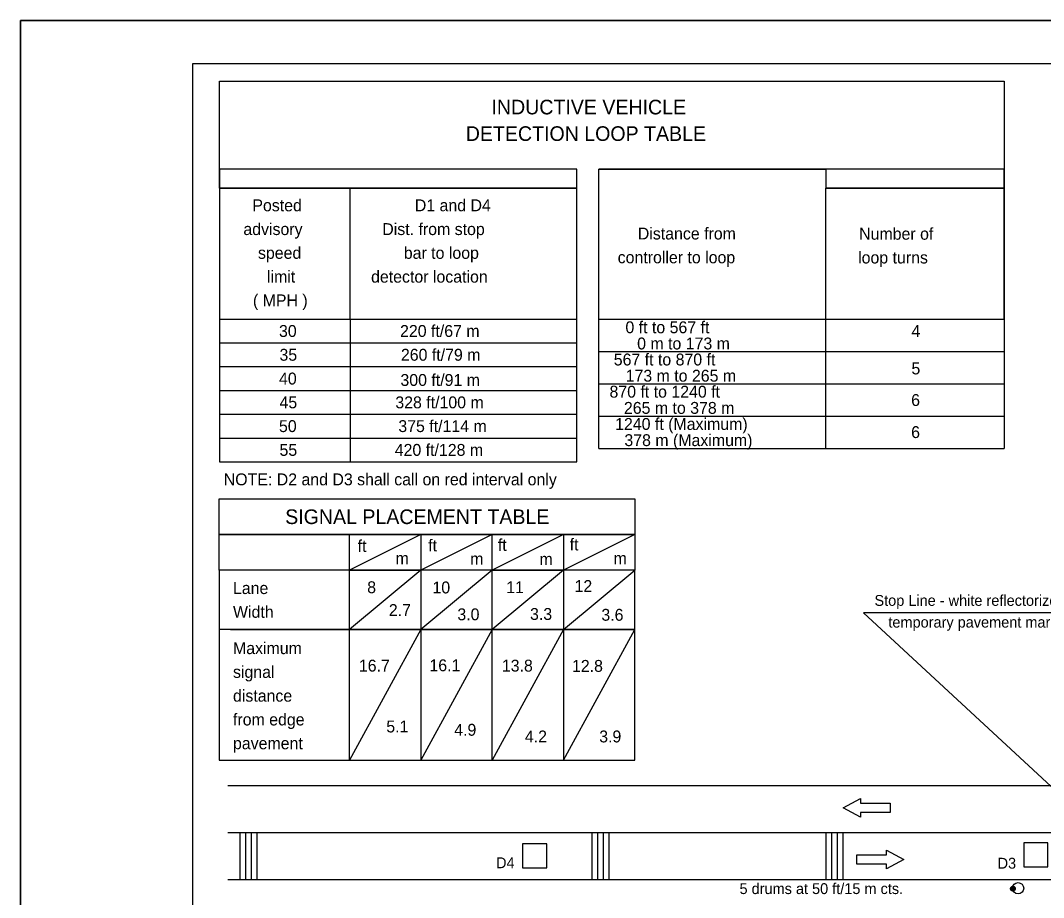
# Model space of a CAD drawing. Extents: x 1577055 to 1577735, y 1509071 to 1509511.
# Drawn here: x 1577055 to 1577292.5, y 1509307.9 to 1509511.5 of the extents above; entities that cross this region are included whole.
import ezdxf

# ---------------------------------------------------------------- set-up
doc = ezdxf.new("R2010")
doc.units = 0
for name, color, linetype in [('Alignment_EX_20 Centerline', 7, 'Continuous'), ('Design_PR_Roadway Dimensions', 7, 'Continuous'), ('Level 48', 7, 'Continuous'), ('Lighting_EX_Above Ground Items', 7, 'Continuous'), ('Sheets_50 Reference Boundary', 7, 'Continuous'), ('Sheets_General Details', 7, 'Continuous'), ('Sheets_Printer Plotting Border', 7, 'Continuous'), ('Stage_Construction Traffic Control', 7, 'Continuous'), ('Topo_EOP', 7, 'Continuous')]:
    doc.layers.add(name, color=color, linetype=linetype)

msp = doc.modelspace()

# ---------------------------------------------------------------- linework, layer by layer
at = {"layer": 'Alignment_EX_20 Centerline'}
msp.add_line((1577103.15, 1509322.97), (1577339.45, 1509322.97), dxfattribs=at)
at = {"layer": 'Design_PR_Roadway Dimensions'}
for p, q in [((1577325.5, 1509373.97), (1577250.73, 1509373.97)), ((1577250.73, 1509373.97), (1577295.26, 1509332.72))]:
    msp.add_line(p, q, dxfattribs=at)
for points in [[(1577285.95, 1509309.77), (1577285.84, 1509309.6), (1577285.62, 1509309.44), (1577285.36, 1509309.39), (1577285.13, 1509309.47), (1577284.95, 1509309.61), (1577284.85, 1509309.93), (1577284.91, 1509310.24), (1577285.14, 1509310.46), (1577285.42, 1509310.53), (1577285.68, 1509310.46), (1577285.87, 1509310.29), (1577285.95, 1509310.1), (1577285.96, 1509309.83), (1577285.83, 1509309.63), (1577285.62, 1509309.47), (1577285.38, 1509309.43), (1577285.2, 1509309.5), (1577284.98, 1509309.61), (1577284.91, 1509309.82), (1577284.88, 1509310.03), (1577284.93, 1509310.22), (1577285.16, 1509310.44), (1577285.42, 1509310.5), (1577285.68, 1509310.44), (1577285.86, 1509310.28), (1577285.92, 1509310.09), (1577285.93, 1509309.83), (1577285.8, 1509309.65), (1577285.61, 1509309.51), (1577285.37, 1509309.46), (1577285.16, 1509309.54), (1577285, 1509309.62), (1577284.95, 1509309.83), (1577284.9, 1509310.01), (1577284.96, 1509310.2), (1577285.18, 1509310.41), (1577285.43, 1509310.46), (1577285.68, 1509310.41), (1577285.84, 1509310.25), (1577285.9, 1509310.09), (1577285.88, 1509309.83), (1577285.78, 1509309.67), (1577285.59, 1509309.53), (1577285.36, 1509309.49), (1577285.17, 1509309.56), (1577285.05, 1509309.65), (1577284.98, 1509309.81), (1577284.93, 1509310), (1577285, 1509310.15), (1577285.19, 1509310.36), (1577285.44, 1509310.41), (1577285.67, 1509310.37), (1577285.81, 1509310.21), (1577285.88, 1509310.08), (1577285.84, 1509309.85), (1577285.76, 1509309.69), (1577285.57, 1509309.56), (1577285.36, 1509309.52), (1577285.18, 1509309.59), (1577285.07, 1509309.68), (1577285.01, 1509309.84), (1577284.96, 1509310), (1577285.03, 1509310.13), (1577285.21, 1509310.33), (1577285.44, 1509310.38), (1577285.66, 1509310.34), (1577285.8, 1509310.2), (1577285.84, 1509310.05), (1577285.82, 1509309.85), (1577285.76, 1509309.72), (1577285.55, 1509309.58), (1577285.38, 1509309.57), (1577285.2, 1509309.62), (1577285.1, 1509309.7), (1577285.03, 1509309.86), (1577285, 1509310), (1577285.06, 1509310.11), (1577285.24, 1509310.31), (1577285.45, 1509310.35), (1577285.66, 1509310.31), (1577285.77, 1509310.18), (1577285.8, 1509310.02), (1577285.77, 1509309.87), (1577285.72, 1509309.75), (1577285.54, 1509309.61), (1577285.38, 1509309.59), (1577285.24, 1509309.65), (1577285.15, 1509309.71), (1577285.08, 1509309.79), (1577285.05, 1509309.86), (1577285.04, 1509309.98), (1577285.1, 1509310.1), (1577285.2, 1509310.23), (1577285.31, 1509310.29), (1577285.48, 1509310.3), (1577285.63, 1509310.28), (1577285.76, 1509310.15), (1577285.77, 1509310.02), (1577285.73, 1509309.86), (1577285.66, 1509309.74)], [(1577285.66, 1509309.74), (1577285.53, 1509309.64), (1577285.37, 1509309.63), (1577285.22, 1509309.73), (1577285.13, 1509309.79), (1577285.09, 1509309.88), (1577285.09, 1509309.98), (1577285.12, 1509310.08), (1577285.21, 1509310.17), (1577285.34, 1509310.25), (1577285.44, 1509310.27), (1577285.56, 1509310.27), (1577285.64, 1509310.2), (1577285.76, 1509310.03), (1577285.69, 1509309.85), (1577285.59, 1509309.73), (1577285.49, 1509309.67), (1577285.35, 1509309.67), (1577285.24, 1509309.76), (1577285.16, 1509309.86), (1577285.16, 1509309.95), (1577285.19, 1509310.06), (1577285.27, 1509310.14), (1577285.38, 1509310.19), (1577285.48, 1509310.21), (1577285.66, 1509310.14), (1577285.72, 1509310.02), (1577285.66, 1509309.9), (1577285.61, 1509309.8), (1577285.52, 1509309.74), (1577285.37, 1509309.72), (1577285.26, 1509309.75), (1577285.19, 1509309.8), (1577285.15, 1509309.85), (1577285.13, 1509310.01), (1577285.16, 1509310.08), (1577285.26, 1509310.16), (1577285.38, 1509310.21), (1577285.5, 1509310.23), (1577285.59, 1509310.25), (1577285.67, 1509310.22), (1577285.73, 1509310.14), (1577285.66, 1509310.02), (1577285.66, 1509309.91), (1577285.58, 1509309.83), (1577285.43, 1509309.76), (1577285.3, 1509309.75), (1577285.23, 1509309.81), (1577285.21, 1509309.89), (1577285.21, 1509309.98), (1577285.25, 1509310.06), (1577285.36, 1509310.12), (1577285.47, 1509310.14), (1577285.62, 1509310.1), (1577285.64, 1509310.05), (1577285.63, 1509309.95), (1577285.51, 1509309.86), (1577285.41, 1509309.78), (1577285.3, 1509309.79), (1577285.25, 1509309.86), (1577285.25, 1509309.93), (1577285.28, 1509310.01), (1577285.45, 1509310.1), (1577285.6, 1509310.06), (1577285.61, 1509309.98), (1577285.5, 1509309.89), (1577285.38, 1509309.82), (1577285.3, 1509309.86), (1577285.3, 1509309.94), (1577285.44, 1509310.02), (1577285.54, 1509310.03), (1577285.4, 1509309.88), (1577285.37, 1509309.94), (1577285.33, 1509310), (1577285.47, 1509310.05), (1577285.57, 1509309.99), (1577285.49, 1509309.92)]]:
    msp.add_lwpolyline(points, dxfattribs=at)
msp.add_circle((1577286.61, 1509310.06), 1.31, dxfattribs=at)
at = {"layer": 'Level 48'}
msp.add_lwpolyline([(1577054.97, 1509511.49), (1577734.97, 1509511.49), (1577734.97, 1509071.49), (1577054.97, 1509071.49)], close=True, dxfattribs=at)
at = {"layer": 'Lighting_EX_Above Ground Items'}
for points in [[(1577256.9, 1509327.63), (1577250, 1509327.63), (1577250, 1509326.54), (1577246, 1509328.72), (1577250, 1509330.9), (1577250, 1509329.81), (1577256.9, 1509329.81)], [(1577249.15, 1509317.83), (1577256.06, 1509317.83), (1577256.06, 1509318.92), (1577260.06, 1509316.74), (1577256.06, 1509314.55), (1577256.06, 1509315.64), (1577249.15, 1509315.64)]]:
    msp.add_lwpolyline(points, close=True, dxfattribs=at)
at = {"layer": 'Sheets_50 Reference Boundary'}
msp.add_lwpolyline([(1577094.97, 1509501.49), (1577724.97, 1509501.49), (1577724.97, 1509101.49), (1577094.97, 1509101.49)], close=True, dxfattribs=at)
at = {"layer": 'Sheets_General Details'}
for p, q in [((1577054.97, 1509511.49), (1577054.97, 1509071.49)), ((1577734.97, 1509511.49), (1577054.97, 1509511.49)), ((1577184.15, 1509409.05), (1577184.15, 1509476.94)), ((1577189.29, 1509412.17), (1577189.29, 1509476.94)), ((1577101.19, 1509442.17), (1577181.31, 1509442.17)), ((1577101.19, 1509442.17), (1577101.19, 1509409.05)), ((1577131.55, 1509442.17), (1577131.55, 1509409.05)), ((1577189.29, 1509442.17), (1577283.35, 1509442.17)), ((1577241.95, 1509412.17), (1577241.95, 1509442.17)), ((1577283.35, 1509442.17), (1577283.35, 1509412.17)), ((1577131.36, 1509370.12), (1577131.36, 1509392.2)), ((1577147.92, 1509392.2), (1577131.36, 1509383.92)), ((1577147.92, 1509392.2), (1577147.92, 1509370.12)), ((1577164.48, 1509392.2), (1577147.92, 1509383.92)), ((1577164.48, 1509370.12), (1577164.48, 1509392.2)), ((1577181.04, 1509392.2), (1577164.48, 1509383.92)), ((1577181.04, 1509392.2), (1577181.04, 1509370.12)), ((1577197.6, 1509392.2), (1577181.04, 1509383.92)), ((1577197.6, 1509383.92), (1577101.14, 1509383.92)), ((1577101.14, 1509383.92), (1577101.14, 1509370.12)), ((1577131.36, 1509383.92), (1577147.92, 1509383.92)), ((1577147.92, 1509383.92), (1577131.36, 1509370.12)), ((1577164.48, 1509383.92), (1577147.92, 1509370.12)), ((1577164.48, 1509383.92), (1577181.04, 1509383.92)), ((1577181.04, 1509383.92), (1577164.48, 1509370.12)), ((1577181.04, 1509370.12), (1577197.6, 1509383.92)), ((1577197.6, 1509370.12), (1577197.6, 1509383.92)), ((1577197.6, 1509370.12), (1577197.6, 1509383.92)), ((1577197.6, 1509370.12), (1577101.14, 1509370.12)), ((1577101.14, 1509370.12), (1577101.14, 1509339.76)), ((1577103.76, 1509370.12), (1577197.6, 1509370.12)), ((1577103.76, 1509370.12), (1577131.36, 1509370.12)), ((1577131.36, 1509339.76), (1577131.36, 1509370.12)), ((1577131.36, 1509370.12), (1577147.92, 1509370.12)), ((1577147.92, 1509370.12), (1577131.36, 1509339.76)), ((1577147.92, 1509370.12), (1577147.92, 1509339.76)), ((1577147.92, 1509370.12), (1577164.48, 1509370.12)), ((1577164.48, 1509370.12), (1577147.92, 1509339.76)), ((1577164.48, 1509339.76), (1577164.48, 1509370.12)), ((1577164.48, 1509370.12), (1577181.04, 1509370.12)), ((1577181.04, 1509370.12), (1577164.48, 1509339.76)), ((1577181.04, 1509370.12), (1577181.04, 1509339.76)), ((1577181.04, 1509370.12), (1577197.6, 1509370.12)), ((1577181.04, 1509339.76), (1577197.6, 1509370.12)), ((1577197.6, 1509339.76), (1577197.6, 1509370.12)), ((1577197.6, 1509339.76), (1577197.6, 1509370.12)), ((1577101.14, 1509339.76), (1577197.6, 1509339.76)), ((1577103.76, 1509339.76), (1577131.36, 1509339.76)), ((1577147.92, 1509339.76), (1577164.48, 1509339.76)), ((1577181.04, 1509339.76), (1577197.6, 1509339.76))]:
    msp.add_line(p, q, dxfattribs=at)
for points in [[(1577094.97, 1509501.49), (1577724.97, 1509501.49), (1577724.97, 1509081.49), (1577094.97, 1509081.49)], [(1577101.14, 1509392.2), (1577101.14, 1509400.48), (1577197.6, 1509400.48), (1577197.6, 1509392.2)], [(1577101.14, 1509383.92), (1577101.14, 1509392.2), (1577197.6, 1509392.2), (1577197.6, 1509383.92)]]:
    msp.add_lwpolyline(points, close=True, dxfattribs=at)
for points in [[(1577101.19, 1509472.53), (1577101.19, 1509497.37), (1577283.35, 1509497.37), (1577283.35, 1509472.53)], [(1577184.15, 1509476.94), (1577101.19, 1509476.94), (1577101.19, 1509472.53), (1577184.15, 1509472.53)], [(1577189.27, 1509476.94), (1577241.95, 1509476.94), (1577241.95, 1509472.53), (1577283.35, 1509472.53), (1577283.35, 1509476.94)], [(1577283.35, 1509472.53), (1577283.35, 1509476.94), (1577189.29, 1509476.94)], [(1577184.15, 1509472.53), (1577101.19, 1509472.53), (1577101.19, 1509442.17), (1577131.55, 1509442.17), (1577131.55, 1509472.53), (1577184.15, 1509472.53)], [(1577184.15, 1509472.53), (1577101.19, 1509472.53)], [(1577101.19, 1509472.53), (1577184.15, 1509472.53)], [(1577189.27, 1509442.17), (1577241.95, 1509442.17), (1577241.95, 1509472.53)], [(1577189.29, 1509442.17), (1577283.35, 1509442.17), (1577283.35, 1509472.53), (1577242.04, 1509472.53)], [(1577283.35, 1509472.53), (1577283.35, 1509442.17)], [(1577101.19, 1509442.17), (1577184.15, 1509442.17)], [(1577101.19, 1509436.65), (1577184.15, 1509436.65)], [(1577189.29, 1509434.67), (1577283.35, 1509434.67)], [(1577101.19, 1509431.13), (1577184.15, 1509431.13)], [(1577101.19, 1509425.61), (1577184.15, 1509425.61)], [(1577189.29, 1509427.17), (1577283.35, 1509427.17)], [(1577101.19, 1509420.09), (1577184.15, 1509420.09)], [(1577189.29, 1509419.67), (1577283.35, 1509419.67)], [(1577101.19, 1509414.57), (1577184.15, 1509414.57)], [(1577189.29, 1509412.17), (1577283.35, 1509412.17)], [(1577101.19, 1509409.05), (1577184.15, 1509409.05)]]:
    msp.add_lwpolyline(points, dxfattribs=at)
at = {"layer": 'Sheets_Printer Plotting Border'}
msp.add_lwpolyline([(1577054.97, 1509071.49), (1577734.97, 1509071.49), (1577734.97, 1509511.49), (1577054.97, 1509511.49)], close=True, dxfattribs=at)
at = {"layer": 'Stage_Construction Traffic Control'}
for p, q in [((1577106.01, 1509312.09), (1577106.01, 1509322.97)), ((1577107.32, 1509312.09), (1577107.32, 1509322.97)), ((1577108.63, 1509312.09), (1577108.63, 1509322.97)), ((1577109.93, 1509312.09), (1577109.93, 1509322.97)), ((1577187.72, 1509312.09), (1577187.72, 1509322.97)), ((1577189.03, 1509312.09), (1577189.03, 1509322.97)), ((1577190.34, 1509312.09), (1577190.34, 1509322.97)), ((1577191.65, 1509312.09), (1577191.65, 1509322.97)), ((1577242.08, 1509312.09), (1577242.08, 1509322.97)), ((1577243.38, 1509312.09), (1577243.38, 1509322.97)), ((1577244.69, 1509312.09), (1577244.69, 1509322.97)), ((1577246, 1509312.09), (1577246, 1509322.97))]:
    msp.add_line(p, q, dxfattribs=at)
for points in [[(1577171.57, 1509320.39), (1577171.57, 1509314.8), (1577177.16, 1509314.8), (1577177.16, 1509320.39)], [(1577287.94, 1509320.63), (1577287.94, 1509315.05), (1577293.53, 1509315.05), (1577293.53, 1509320.63)]]:
    msp.add_lwpolyline(points, close=True, dxfattribs=at)
at = {"layer": 'Topo_EOP'}
for p, q in [((1577103.15, 1509333.88), (1577713.95, 1509333.88)), ((1577103.15, 1509312.06), (1577713.95, 1509312.06))]:
    msp.add_line(p, q, dxfattribs=at)

# ---------------------------------------------------------------- texts
at = {"layer": 'Design_PR_Roadway Dimensions'}
for s, p in [('Stop Line - white reflectorized', (1577253.26, 1509375.61)), ('temporary pavement marking', (1577256.49, 1509370.57)), ('5 drums at 50 ft/15 m cts.', (1577221.93, 1509308.71))]:
    msp.add_text(s, height=2.5175, dxfattribs=at).set_placement(p)
at = {"layer": 'Sheets_General Details'}
for s, height, p in [('INDUCTIVE VEHICLE', 3.3969, (1577164.34, 1509489.69)), ('DETECTION LOOP TABLE', 3.3969, (1577158.37, 1509483.53)), ('Posted', 2.76, (1577108.82, 1509467.2)), ('D1 and D4', 2.76, (1577146.54, 1509467.2)), ('advisory', 2.76, (1577106.73, 1509461.68)), ('Dist. from stop', 2.76, (1577138.98, 1509461.68)), ('Distance from', 2.76, (1577198.32, 1509460.65)), ('Number of', 2.76, (1577249.7, 1509460.6)), ('speed', 2.76, (1577110.12, 1509456.16)), ('bar to loop', 2.76, (1577143.98, 1509456.16)), ('controller to loop', 2.76, (1577193.64, 1509455.13)), ('loop turns', 2.76, (1577249.46, 1509455.08)), ('limit', 2.76, (1577112.22, 1509450.65)), ('detector location', 2.76, (1577136.38, 1509450.64)), ('( MPH )', 2.76, (1577108.95, 1509445.13)), ('30', 2.759, (1577115, 1509438.03)), ('220 ft/67 m', 2.76, (1577143.11, 1509438.03)), ('0 ft to 567 ft', 2.76, (1577195.44, 1509438.89)), ('4', 2.76, (1577261.85, 1509438.03)), ('0 m to 173 m', 2.76, (1577198.16, 1509435.13)), ('35', 2.759, (1577115.11, 1509432.51)), ('260 ft/79 m', 2.76, (1577143.31, 1509432.51)), ('567 ft to 870 ft', 2.76, (1577192.73, 1509431.41)), ('173 m to 265 m', 2.76, (1577195.49, 1509427.65)), ('5', 2.76, (1577261.85, 1509429.34)), ('40', 2.759, (1577115, 1509426.99)), ('300 ft/91 m', 2.76, (1577143.2, 1509426.66)), ('870 ft to 1240 ft', 2.76, (1577191.74, 1509423.94)), ('45', 2.759, (1577115.12, 1509421.47)), ('328 ft/100 m', 2.76, (1577142.01, 1509421.46)), ('6', 2.76, (1577261.78, 1509422)), ('265 m to 378 m', 2.76, (1577195.09, 1509420.18)), ('50', 2.759, (1577115, 1509415.95)), ('375 ft/114 m', 2.76, (1577142.71, 1509415.95)), ('1240 ft (Maximum)', 2.76, (1577193.05, 1509416.45)), ('6', 2.76, (1577261.78, 1509414.56)), ('378 m (Maximum)', 2.76, (1577195.2, 1509412.69)), ('55', 2.759, (1577115.12, 1509410.43)), ('420 ft/128 m', 2.76, (1577141.88, 1509410.43)), ('NOTE: D2 and D3 shall call on red interval only', 2.76, (1577102.17, 1509403.59)), ('SIGNAL PLACEMENT TABLE', 3.3969, (1577116.44, 1509394.6)), ('ft', 2.76, (1577133.26, 1509388.13)), ('ft', 2.76, (1577149.64, 1509388.26)), ('ft', 2.76, (1577165.81, 1509388.37)), ('ft', 2.76, (1577182.5, 1509388.48)), ('m', 2.76, (1577142.06, 1509385.27)), ('m', 2.76, (1577192.68, 1509385.27)), ('m', 2.76, (1577159.38, 1509385.16)), ('m', 2.76, (1577175.47, 1509385.08)), ('Lane', 2.76, (1577104.32, 1509378.35)), ('8', 2.76, (1577135.48, 1509378.55)), ('10', 2.76, (1577150.64, 1509378.5)), ('11', 2.76, (1577167.76, 1509378.56)), ('12', 2.76, (1577183.62, 1509378.82)), ('Width', 2.76, (1577104.32, 1509372.83)), ('2.7', 2.76, (1577140.5, 1509373.25)), ('3.0', 2.76, (1577156.42, 1509372.26)), ('3.3', 2.76, (1577173.29, 1509372.34)), ('3.6', 2.76, (1577189.85, 1509372.15)), ('Maximum', 2.76, (1577104.32, 1509364.41)), ('signal', 2.76, (1577104.32, 1509358.89)), ('16.7', 2.76, (1577133.55, 1509360.35)), ('16.1', 2.76, (1577149.93, 1509360.43)), ('13.8', 2.76, (1577166.75, 1509360.35)), ('12.8', 2.76, (1577183.03, 1509360.29)), ('distance', 2.76, (1577104.32, 1509353.37)), ('from edge', 2.76, (1577104.32, 1509347.85)), ('5.1', 2.76, (1577139.92, 1509346.23)), ('4.9', 2.76, (1577155.69, 1509345.46)), ('pavement', 2.76, (1577104.32, 1509342.33)), ('4.2', 2.76, (1577172.09, 1509343.91)), ('3.9', 2.76, (1577189.35, 1509343.91))]:
    msp.add_text(s, height=height, dxfattribs=at).set_placement(p)
at = {"layer": 'Stage_Construction Traffic Control'}
for s, p in [('D4', (1577165.4, 1509314.71)), ('D3', (1577281.85, 1509314.61))]:
    msp.add_text(s, height=2.517, dxfattribs=at).set_placement(p)

doc.saveas('drawing.dxf')
